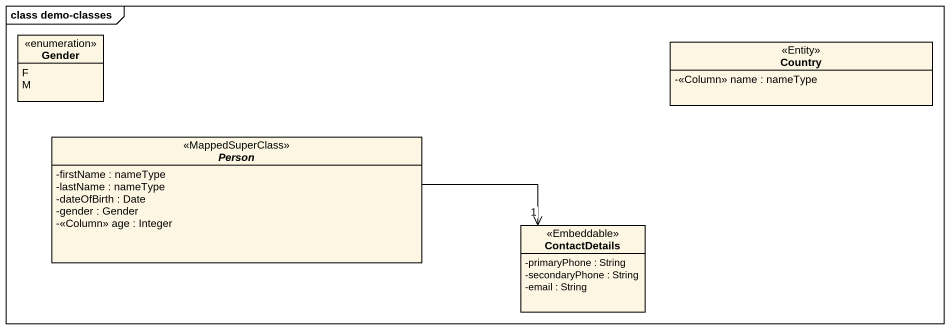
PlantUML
@startuml
mainframe class demo-classes
hide circle
hide empty members
skinparam classAttributeIconSize 0
enum Gender {
  F
  M
}
class Country <<Entity>> {
  -<<Column>> name : nameType
}
abstract class "Person" as Person_ <<MappedSuperClass>> {
  -firstName : nameType
  -lastName : nameType
  -dateOfBirth : Date
  -gender : Gender
  -<<Column>> age : Integer
}
class ContactDetails <<Embeddable>> {
  -primaryPhone : String
  -secondaryPhone : String
  -email : String
}
Person_ -right-> "1" ContactDetails
@enduml
